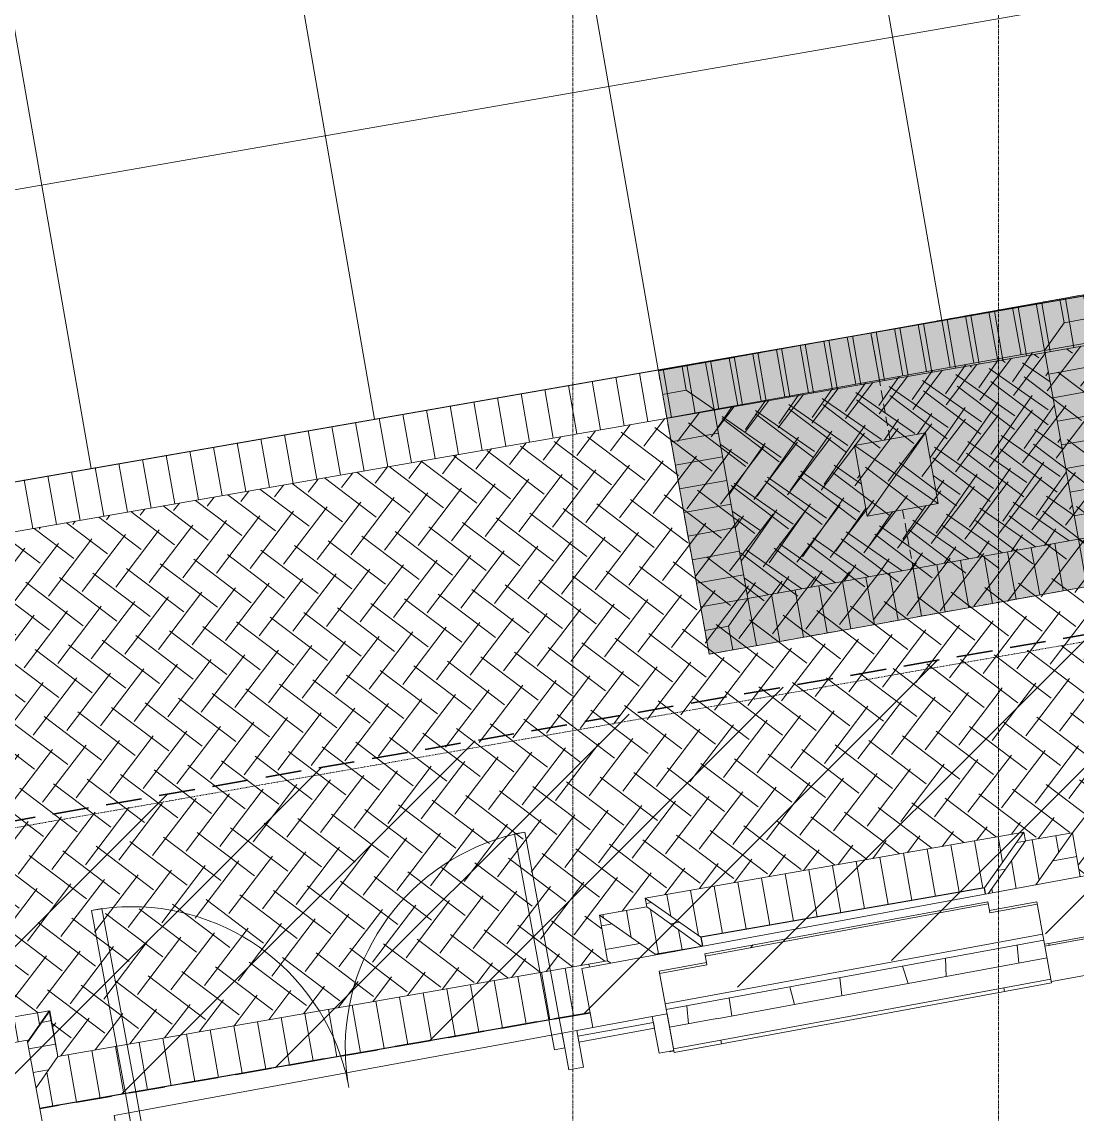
# Model space of a CAD drawing. Header units: inches. Extents: x 3268 to 7018, y 976 to 6708.
# Drawn here: x 4462.6 to 4638.6, y 5453.7 to 5636 of the extents above; entities that cross this region are included whole.
import ezdxf

# ---------------------------------------------------------------- set-up
doc = ezdxf.new("R2010")
doc.units = ezdxf.units.IN
doc.header["$MEASUREMENT"] = 0
for name, pattern in [('Double Dash 3_8_', [0.9999999999999999, 0.3749999999999999, -0.125, 0.125, -0.125, 0.125, -0.125]), ('Grid Line 1_2_', [0.8749999999999999, 0.4999999999999999, -0.125, 0.125, -0.125]), ('IMPORT-DASHED _2_', [8.999999999999996, 5.999999999999998, -2.999999999999999]), ('IMPORT-DASHED4', [2.25, 1.5, -0.7499999999999998])]:
    doc.linetypes.add(name, pattern=pattern)
for name, color, linetype, lineweight in [('A-DOOR', 31, 'Continuous', 9), ('A-FLOR', 192, 'Continuous', 9), ('A-GLAZ-CURT', 52, 'Continuous', 9), ('A-GLAZ-CWMG', 51, 'Continuous', 9), ('A-WALL', 113, 'Continuous', 9), ('A-WALL-PATT', 111, 'Continuous', 15), ('C-BLDG', 3, 'Continuous', 25), ('C-ESMT-STBK', 4, 'IMPORT-DASHED _2_', 35), ('C-PROP-LINE', 91, 'Double Dash 3_8_', 9), ('I-WALL', 2, 'Continuous', 9), ('L-MASK', 245, 'Continuous', 35), ('L-PVMT-BRCK-HATC', 252, 'Continuous', 15), ('L-PVMT-BRICK', 20, 'Continuous', 13), ('L-PVMT-CONC-HATC', 252, 'Continuous', 15), ('L-SITE-TREE-GRAT', 250, 'Continuous', 13), ('S-GRID', 1, 'Continuous', 9), ('site_dwg', 8, 'Continuous', 9)]:
    doc.layers.add(name, color=color, linetype=linetype, lineweight=lineweight)
doc.layers.add('NPLT', color=200, linetype='Continuous', lineweight=13, plot=False)

# ---------------------------------------------------------------- blocks, each defined once
blk = doc.blocks.new('15_ FOUNDATION WALL HUNCH1 - 15_ FOUNDATION WALL HUNCH1-3345901-Overall Retail Plan Opt 2')
at = {"layer": 'A-WALL', "color": 7}
for p, q in [((4400.232079945039, 5454.430517896052), (4463.527873970931, 5466.087087322664)), ((4463.52787397093, 5466.087087322664), (4465.629195468032, 5454.6767994588)), ((4402.219623035851, 5443.638052849991), (4400.232079945038, 5454.430517896052)), ((4465.629195468032, 5454.6767994588), (4466.243858067512, 5451.339148742868)), ((4402.948799092275, 5439.678587951971), (4402.219623035851, 5443.638052849991)), ((4414.375343047542, 5441.782903174975), (4402.948799092276, 5439.678587951971))]:
    blk.add_line(p, q, dxfattribs=at)
blk = doc.blocks.new('10_ FOUNDATION WALL HUNCH - 10_ FOUNDATION WALL HUNCH-3346752-Overall Retail Plan Opt 2')
at = {"layer": 'A-WALL', "color": 7}
for p, q in [((4556.012801676566, 5478.035054442675), (4642.554428108211, 5493.972582240806)), ((4642.554428108211, 5493.972582240806), (4644.070360885489, 5485.740986364186)), ((4644.070360885489, 5485.740986364186), (4644.365574191435, 5484.137962359179)), ((4557.373170115255, 5470.648181226101), (4556.012801676566, 5478.035054442675)), ((4557.823212724066, 5468.20442584425), (4557.373170115255, 5470.648181226101))]:
    blk.add_line(p, q, dxfattribs=at)
blk = doc.blocks.new('WSP_5 Points - Structure_2022_rvt-1-Overall Retail Plan Opt 2')
at = {"layer": 'A-WALL', "lineweight": 9}
for name in ['10_ FOUNDATION WALL HUNCH - 10_ FOUNDATION WALL HUNCH-3346752-Overall Retail Plan Opt 2', '15_ FOUNDATION WALL HUNCH1 - 15_ FOUNDATION WALL HUNCH1-3345901-Overall Retail Plan Opt 2']:
    blk.add_blockref(name, (0, 0), dxfattribs=at)
blk = doc.blocks.new('System Panel - GLA-01 - Insulated Glass - Clear-12250176-Overall Retail Plan Opt 2')
at = {"layer": 'A-GLAZ-CURT'}
for p, q in [((5.15705877793789, -0.9999999999990904), (-7.657170497418519, -0.9999999999977262)), ((-7.657170497418519, -0.9999999999977262), (-7.657170497418519, -1.999999999998181)), ((5.157058777935162, -1.999999999998181), (5.15705877793789, -0.9999999999990904)), ((-7.657170497418519, -1.999999999998181), (5.157058777935162, -1.999999999998181))]:
    blk.add_line(p, q, dxfattribs=at)
blk = doc.blocks.new('Rectangular Mullion - 2_5_ x 6_ rectangular-12250175-Overall Retail Plan Opt 2')
at = {"layer": 'A-GLAZ-CWMG'}
for p, q in [((-1.249999999998181, 2.999999999997271), (1.250000000000909, 2.999999999998635)), ((-1.250000000000909, -3.250000000001819), (-1.249999999998181, 2.999999999997271)), ((1.250000000000909, 2.999999999998635), (1.250000000000909, -3.250000000001819)), ((1.250000000000909, -3.250000000001819), (-1.250000000000909, -3.250000000001819))]:
    blk.add_line(p, q, dxfattribs=at)
blk = doc.blocks.new('Rectangular Mullion - 2_5_ x 6_ rectangular-12250179-Overall Retail Plan Opt 2')
at = {"layer": 'A-GLAZ-CWMG'}
for p, q in [((-2.728484105318784e-12, 2.999999999997271), (-2.500000000001819, 3)), ((-2.500000000001819, 3), (-2.500000000001819, -3.250000000003183)), ((0, -3.250000000001819), (-2.728484105318784e-12, 2.999999999997271)), ((-2.500000000001819, -3.250000000003183), (0, -3.250000000001819))]:
    blk.add_line(p, q, dxfattribs=at)
blk = doc.blocks.new('Rectangular Mullion - 2_5_ x 6_ rectangular-V144-Overall Retail Plan Opt 2')
at = {"layer": 'A-GLAZ-CWMG'}
for p, q in [((-1.249999999998181, 2.999999999998635), (1.250000000003638, 3)), ((-1.249999999998181, -3.250000000001819), (-1.249999999998181, 2.999999999998635)), ((1.250000000003638, 3), (1.250000000000909, -3.250000000001819)), ((1.250000000000909, -3.250000000001819), (-1.249999999998181, -3.250000000001819))]:
    blk.add_line(p, q, dxfattribs=at)
blk = doc.blocks.new('Rectangular Mullion - 2_5_ x 6_ rectangular-11168067-Overall Retail Plan Opt 2')
at = {"layer": 'A-GLAZ-CWMG'}
blk.add_line((4555.144739045913, 5467.711157454662), (4567.747046549744, 5470.03200158996), dxfattribs=at)
blk = doc.blocks.new('Curtain Wall-Ext Dbl Door-Framed - SEE ELEV-12250351-Overall Retail Plan Opt 2')
at = {"layer": 'A-DOOR'}
for p, q in [((-34.96874999999929, -0.4999999999999875), (-36.71874999999935, -0.4999999999999875)), ((-36.71874999999929, -0.4999999999999902), (-36.71874999999929, -5.535835956453571)), ((-34.96874999999929, -0.4999999999999875), (-34.96874999999929, -5.552917501093262)), ((34.9687499999992, -0.4999999999997903), (36.71874999999947, -0.4999999999997903)), ((34.9687499999992, -0.4999999999997903), (34.9687499999992, -6.235569231515086)), ((36.71874999999944, -0.4999999999983222), (36.71874999999944, -6.252650776154684)), ((-36.71874999999929, -5.535835956453571), (-36.71874999999929, -37.09374999999947)), ((-34.96874999999929, -5.552917501093262), (-34.96874999999929, -37.09374999999947)), ((34.9687499999992, -6.235569231515086), (34.9687499999992, -37.34374999999949)), ((36.71874999999944, -6.252650776154684), (36.71874999999944, -37.34374999999949)), ((-34.96874999999929, -37.09374999999947), (-36.71874999999935, -37.09374999999947)), ((34.9687499999992, -37.34374999999949), (36.71874999999959, -37.34374999999949))]:
    blk.add_line(p, q, dxfattribs=at)
for centre, radius, start, end in [((-36.71874999999935, -0.5000000000001074), 36.59374999999933, 351.469732010454, 5.025276396712356e-13), ((36.71874999999961, -0.4999999999998756), 36.84374999999964, 180.0000000000001, 188.4941894187431), ((-36.71874999999935, -0.5000000000001074), 36.59374999999935, 269.9999999999997, 351.469732010454), ((36.71874999999961, -0.4999999999998756), 36.84374999999961, 188.4941894187427, 269.9999999999997)]:
    blk.add_arc(centre, radius, start, end, dxfattribs=at)
blk = doc.blocks.new('site_dwg_tree_grate_pvr-V278-Overall Retail Plan Opt 2')
at = {"layer": 'L-MASK', "lineweight": 15}
blk.add_hatch(color=10, dxfattribs=at).paths.add_polyline_path([(36.00000000000272, 3.41060513164848e-12), (36.00000000000272, 48.00000000000272), (-35.99999999999726, 48.00000000000272), (-35.99999999999726, 2.728484105318784e-12)])
at = {"layer": 'L-PVMT-BRCK-HATC'}
h = blk.add_hatch(dxfattribs=at)
h.set_pattern_fill('FP_230', color=53, style=0, pattern_type=2)
h.set_pattern_definition([(135, (-28, 40), (-5.654025822367634, 4.440892098500626e-16), [11.995, -3.998]), (225, (-30.827, 42.827), (-5.654025822367634, -4.440892098500626e-16), [11.995, -3.998])])
h.paths.add_polyline_path([(28.00000000186537, 8.00000000093405), (28.00000000186537, 39.9999999990714), (-28.00000000185991, 39.9999999990714), (-27.99999999627266, 8.00000000093405)])
h.paths.add_polyline_path([(6.000000000002728, 18.00000000000272), (-6.000000005585206, 18.00000000000272), (-5.999999999997271, 30.00000000000272), (6.000000000002728, 30.00000000000272)])
at = {"layer": 'L-PVMT-BRCK-HATC', "color": 53}
for p, q in [((-24, 40.00000000186264), (-24, 47.99999999999999)), ((-19.99999999813735, 40.00000000046565), (-19.99999999813735, 47.99999999999999)), ((-16.00000000186264, 40.00000000046565), (-16.00000000186264, 47.99999999999999)), ((-12, 40.00000000046565), (-12, 47.99999999999999)), ((-7.999999998137354, 39.99999999906867), (-7.999999998137354, 47.99999999999999)), ((-4.000000001862644, 40.00000000046565), (-4.000000001862644, 47.99999999999999)), ((0, 39.99999999906867), (0, 47.99999999999999)), ((4.000000001862644, 40.00000000046565), (4.000000001862644, 47.99999999999999)), ((7.999999998137354, 39.99999999906867), (7.999999998137354, 47.99999999999999)), ((12, 40.00000000186264), (12, 47.99999999999999)), ((15.99999999627471, 39.99999999906867), (15.99999999627471, 47.99999999999999)), ((20.00000000372529, 40.00000000186264), (20.00000000372529, 47.99999999999999)), ((24, 39.99999999906867), (24, 47.99999999999999)), ((31.99999999813735, 44.00000000093132), (28.00000000186264, 40.00000000186264)), ((-28.00000001303851, 36.00000000139698), (-36.00000001117586, 36.00000000139698)), ((28.00000000186264, 35.99999999999999), (35.99999999999999, 35.99999999999999)), ((-28.00000001303851, 31.99999999953434), (-36.00000001117586, 31.99999999953434)), ((27.99999999627471, 32.00000000093132), (35.99999999999999, 32.00000000093132)), ((-28.00000001303851, 28.00000000046566), (-36.00000001117586, 28.00000000046566)), ((28.00000000186264, 28.00000000046566), (35.99999999999999, 28.00000000046566)), ((-28.00000001303851, 24), (-36.00000001117586, 24)), ((27.99999999627471, 24), (35.99999999999999, 24)), ((-28.00000001303851, 20.00000000093132), (-36.00000001117586, 20.00000000093132)), ((28.00000000186264, 20.00000000093132), (35.99999999999999, 20.00000000093132)), ((-28.00000001303851, 16.00000000046566), (-36.00000001117586, 16.00000000046566)), ((27.99999999627471, 15.99999999906868), (35.99999999999999, 15.99999999906868)), ((-28.00000001303851, 12), (-36.0000000167638, 12)), ((28.00000000186264, 12.00000000139698), (35.99999999999999, 12.00000000139698)), ((-24, 8.00000000093132), (-24, 0)), ((-19.99999999813735, 8.00000000093132), (-19.99999999813735, 0)), ((-16.00000000186264, 8.00000000093132), (-16.00000000186264, 0)), ((-12, 8.00000000093132), (-12, 0)), ((-7.999999998137354, 8.00000000093132), (-7.999999998137354, 0)), ((-4.000000001862644, 8.00000000093132), (-4.000000001862644, 0)), ((0, 8.00000000093132), (0, 0)), ((4.000000001862644, 8.00000000093132), (4.000000001862644, 0)), ((7.999999998137354, 8.00000000093132), (7.999999998137354, 0)), ((12, 8.00000000093132), (12, 0)), ((16.00000000186264, 8.00000000093132), (16.00000000186264, 0)), ((20.00000000372529, 8.00000000093132), (20.00000000372529, 0)), ((24, 7.999999999534338), (24, 0)), ((31.99999999254942, 3.999999987892806), (27.99999999068677, 7.999999991152435))]:
    blk.add_line(p, q, dxfattribs=at)
at = {"layer": 'L-PVMT-BRCK-HATC', "color": 53, "flags": 128}
for points in [[(-36.00000001117586, 44.00000000093132), (-32.00000001490115, 44.00000000093132), (-32.00000001490115, 47.99999999999999)], [(35.99999999999999, 40.00000000046565), (28.00000000186264, 40.00000000046565), (28.00000000186264, 48.00000000139698)], [(31.99999999813735, 47.99999999999999), (31.99999999813735, 44.00000000093132), (35.99999999999999, 44.00000000093132)], [(-32.00000001490115, 43.99999999953433), (-28.00000001303851, 40.00000000046565), (-36.00000001117586, 40.00000000046565)], [(35.99999999999999, 7.999999999534338), (28.00000000186264, 7.999999999534338), (28.00000000186264, 39.99999999906867), (-28.00000000186264, 39.99999999906867), (-28.00000000186264, 8.00000000093132), (28.00000000186264, 8.00000000093132), (28.00000000186264, 0)], [(-32.00000000372528, 3.999999987892806), (-28.00000001303851, 8.00000000093132), (-36.00000001117586, 8.00000000093132)], [(-36.00000000558793, 3.999999987892806), (-32.00000000372528, 3.999999987892806), (-32.00000000372528, 0)], [(35.99999998882412, 3.999999985098838), (31.99999999254942, 3.999999985098838), (31.99999999254942, -1.257285475730896e-08)]]:
    blk.add_lwpolyline(points, dxfattribs=at)
for points in [[(-28.00000001303851, 47.99999999999999), (-28.00000001303851, 39.99999999906867)], [(-28.00000000745058, 0), (-28.00000000745058, 8.00000000093132)]]:
    blk.add_lwpolyline(points, close=True, dxfattribs=at)
at = {"layer": 'L-SITE-TREE-GRAT', "color": 253, "linetype": 'IMPORT-DASHED4'}
for p, q in [((0, 30), (0, 47.99999999860301)), ((0, 18), (0, 0))]:
    blk.add_line(p, q, dxfattribs=at)
at = {"layer": 'L-SITE-TREE-GRAT', "color": 253, "linetype": 'IMPORT-DASHED4', "flags": 128}
blk.add_lwpolyline([(35.99999999999999, 0), (35.99999999999999, 47.99999999999999), (-35.99999999999999, 47.99999999999999), (-35.99999999999999, 0)], close=True, dxfattribs=at)
at = {"layer": 'L-SITE-TREE-GRAT', "color": 253, "flags": 128}
for points in [[(-35.99999999999999, 47.99999999999999), (35.99999999999999, 47.99999999999999), (35.99999999999999, 0), (-35.99999999999999, 0)], [(-6.000000005587935, 18), (5.999999999999999, 18), (5.999999999999999, 30), (-5.999999999999999, 30)]]:
    blk.add_lwpolyline(points, close=True, dxfattribs=at)
at = {"layer": 'NPLT', "color": 253}
for p, q in [((5.999999999999999, 30), (-6.000000005587935, 18)), ((-5.999999999999999, 30), (5.999999999999999, 18))]:
    blk.add_line(p, q, dxfattribs=at)
blk = doc.blocks.new('site_dwg-12440225-Overall Retail Plan Opt 2')
at = {"layer": 'C-ESMT-STBK'}
h = blk.add_hatch(dxfattribs=at)
h.set_pattern_fill('FP_236', color=43, style=0, pattern_type=2)
h.set_pattern_definition([(41.19300000000002, (24349227.445, 9821790.73), (-9.878962955707756, 11.2874306606842), [])])
h.paths.add_polyline_path([(24340754.41764874, 9814238.256800799), (24341007.28369483, 9818038.207201697), (24340597.61508091, 9818336.289935663), (24339080.54507963, 9818175.041572), (24339041.04656363, 9818170.586227996), (24338991.68861391, 9818164.27902802), (24338951.70183868, 9818158.637384389), (24338912.96937073, 9818152.689061128), (24338874.36010189, 9818146.280125272), (24338835.87236292, 9818139.411975248), (24338797.50579851, 9818132.085986648), (24338766.50818425, 9818125.853604812), (24338766.89231019, 9818124.002092425), (24338807.18576453, 9818132.259389622), (24338846.06993594, 9818139.731584428), (24338885.04424, 9818146.727429258), (24338924.10287013, 9818153.245822722), (24338956.51865115, 9818158.316607647), (24338953.32382087, 9818110.342748318), (24338969.07279708, 9818112.710400388), (24339007.86497075, 9818118.055290567), (24339046.71994471, 9818122.92269113), (24339092.45343486, 9818128.037917001), (24340292.99008468, 9818255.650188034), (24340584.31472673, 9818286.605874758), (24340934.68922023, 9818031.666679043), (24340687.3560084, 9814314.861073798), (24339595.34670922, 9814726.863514047), (24339587.50957331, 9814715.68687136), (24338715.45843181, 9815327.180653278), (24338691.60180446, 9815293.158049863), (24339013.48739237, 9815068.288049085), (24339549.36884944, 9814692.907733086), (24340725.61240819, 9814249.124683892)])
h.paths.add_polyline_path([(24338722.46981283, 9815337.179779818), (24338763.80719084, 9815396.132170605), (24338658.92817304, 9815468.79891386), (24338617.74228099, 9815409.741564125), (24338722.19139668, 9815337.372683933)])
at = {"layer": 'L-PVMT-BRCK-HATC'}
h = blk.add_hatch(dxfattribs=at)
h.set_pattern_fill('FP_253', color=53, style=0, pattern_type=2)
h.set_pattern_definition([(96.066, (24339385.314, 9818254.832), (-3.982575313844651, -0.4232243725911518), [])])
h.paths.add_polyline_path([(24339401.92657724, 9818257.010245075), (24339672.03110692, 9818285.719377626), (24339679.32405116, 9818294.747108461), (24339392.89017029, 9818264.345277317)])
h = blk.add_hatch(dxfattribs=at)
h.set_pattern_fill('FP_251', color=53, style=0, pattern_type=2)
h.set_pattern_definition([(139, (-2.647, 24.487), (-5.640252899634691, -0.3944049038265942), [11.995, -3.998]), (229, (-5.665, 27.11), (-5.640252899634691, -0.3944049038265951), [11.995, -3.998])])
h.paths.add_polyline_path([(24339428.55892693, 9818171.875964226), (24339521.08645286, 9818181.708329763), (24339520.26751592, 9818189.414940042), (24339528.2200776, 9818190.285268689), (24339528.15127803, 9818191.761147194), (24339591.78545492, 9818198.523183478), (24339591.94395975, 9818197.031581586), (24339599.89917521, 9818197.876936367), (24339600.6863635, 9818190.469097085), (24339604.16744864, 9818190.873392574), (24339604.20517343, 9818190.548572749), (24339681.4408609, 9818198.751375798), (24339672.031099, 9818285.719450913), (24339401.92657737, 9818257.01024374), (24339410.06590983, 9818179.212897439), (24339419.62972487, 9818180.229188802), (24339419.7882297, 9818178.737586906), (24339427.62306153, 9818179.570149211), (24339428.46132477, 9818172.67839704)])
h = blk.add_hatch(dxfattribs=at)
h.set_pattern_fill('FP_252', color=53, style=0, pattern_type=2)
h.set_pattern_definition([(96.066, (24339523.433, 9818183.055), (-3.982575313844651, -0.4232243725911518), [])])
h.paths.add_polyline_path([(24339536.90879124, 9818184.606490768), (24339584.63914173, 9818189.687210899), (24339591.78545693, 9818198.5231645), (24339528.16147706, 9818191.673331), (24339531.53118281, 9818188.950989991)])
h = blk.add_hatch(dxfattribs=at)
h.set_pattern_fill('FP_255', color=53, style=0, pattern_type=2)
h.set_pattern_definition([(96.066, (24339529.042, 9818182.142), (-3.982575313844651, -0.4232243725911518), [])])
h.paths.add_polyline_path([(24339585.17981461, 9818188.668156426), (24339593.21369274, 9818189.601216251), (24339599.89917521, 9818197.876936369), (24339591.94396025, 9818197.031576762), (24339587.84262653, 9818191.960547885)])
h = blk.add_hatch(dxfattribs=at)
h.set_pattern_fill('FP_262', color=53, style=0, pattern_type=2)
h.set_pattern_definition([(96.066, (24339404.63, 9818172.577), (-3.982575313844651, -0.4232243725911518), [])])
h.paths.add_polyline_path([(24339529.11245174, 9818182.26607896), (24339536.92363203, 9818183.063652033), (24339528.22273141, 9818190.260294842), (24339520.26751591, 9818189.414940057)])
h = blk.add_hatch(dxfattribs=at)
h.set_pattern_fill('FP_263', color=53, style=0, pattern_type=2)
h.set_pattern_definition([(186.0659999999999, (24339438.094, 9818161.167000001), (0.4232243725911498, -3.982575313844652), [])])
h.paths.add_polyline_path([(24339521.61035727, 9818181.285158355), (24339529.1084896, 9818182.269281331), (24339520.26751592, 9818189.414940039), (24339521.08655027, 9818181.708340112)])
h = blk.add_hatch(dxfattribs=at)
h.set_pattern_fill('FP_261', color=53, style=0, pattern_type=2)
h.set_pattern_definition([(96.066, (24339413.742, 9818165.171), (-3.982575313844651, -0.4232243725911518), [])])
h.paths.add_polyline_path([(24339425.02279355, 9818163.414933246), (24339517.62459, 9818173.260669515), (24339516.75807144, 9818180.721610729), (24339521.61035725, 9818181.285158355), (24339521.0865511, 9818181.708339425), (24339428.55892693, 9818171.875964224), (24339424.61605093, 9818166.917088844), (24339425.02211283, 9818163.420794407)])
h = blk.add_hatch(dxfattribs=at)
h.set_pattern_fill('FP_259', color=53, style=0, pattern_type=2)
h.set_pattern_definition([(96.066, (24339405.13, 9818172.236), (-3.982575313844651, -0.4232243725911518), [])])
h.paths.add_polyline_path([(24339416.00491994, 9818174.053682938), (24339423.68362686, 9818174.945492947), (24339423.71622442, 9818174.664819758), (24339427.62156437, 9818179.58245812), (24339419.77319373, 9818178.718971716), (24339416.50286866, 9818174.670165373)])
h = blk.add_hatch(dxfattribs=at)
h.set_pattern_fill('FP_260', color=53, style=0, pattern_type=2)
h.set_pattern_definition([(186.0659999999999, (24339437.857, 9818161.307), (0.4232243725911498, -3.982575313844652), [])])
h.paths.add_polyline_path([(24339424.6161782, 9818166.915992972), (24339428.55969614, 9818171.86964025), (24339427.72660148, 9818179.593786988), (24339423.72159346, 9818174.618591018), (24339424.4711544, 9818168.16468409)])
at = {"layer": 'C-BLDG', "color": 213}
for p, q in [((24339517.6243346, 9818173.262868537), (24339491.46413448, 9818170.480877623)), ((24339491.46413448, 9818170.480877623), (24339425.02276148, 9818163.415209355))]:
    blk.add_line(p, q, dxfattribs=at)
at = {"layer": 'C-BLDG', "color": 213, "flags": 128}
blk.add_lwpolyline([(24339584.75270111, 9818188.618551185), (24339584.64005414, 9818189.67861608), (24339536.90879036, 9818184.606490472), (24339537.07092111, 9818183.080758283)], dxfattribs=at)
at = {"layer": 'C-ESMT-STBK', "color": 43}
blk.add_line((24339517.62421444, 9818173.263903163), (24339425.02173727, 9818163.424028054), dxfattribs=at)
at = {"layer": 'C-ESMT-STBK', "color": 43, "flags": 128}
blk.add_lwpolyline([(24339081.42672932, 9818175.138684813), (24339340.93540259, 9818202.759296682), (24340597.60633438, 9818336.292279817)], dxfattribs=at)
at = {"layer": 'L-PVMT-BRCK-HATC', "color": 53}
for p, q in [((24339591.94396025, 9818197.031576762), (24339585.17981461, 9818188.668156426)), ((24339590.43473988, 9818196.853090774), (24339591.92793624, 9818197.011764124)), ((24339586.85283342, 9818192.424298551), (24339588.34602895, 9818192.582971811)), ((24339596.35683182, 9818193.437932154), (24339600.32606166, 9818193.859719276)), ((24339529.10498822, 9818190.911080727), (24339528.16419989, 9818190.811109167)), ((24339520.26751592, 9818189.414940039), (24339529.1084896, 9818182.269281331)), ((24339528.22273141, 9818190.260294842), (24339536.92363203, 9818183.063652033)), ((24339533.53331936, 9818187.333490163), (24339531.96304533, 9818187.166626219)), ((24339427.62306153, 9818179.570149211), (24339423.71686291, 9818174.659322238)), ((24339425.02279355, 9818163.414933246), (24339517.62521853, 9818173.255257666))]:
    blk.add_line(p, q, dxfattribs=at)
at = {"layer": 'L-PVMT-BRCK-HATC', "color": 53, "flags": 128}
for points in [[(24339674.90227906, 9818259.852133486), (24339672.03109899, 9818285.719450913), (24339679.32405116, 9818294.747108461), (24339392.89017029, 9818264.345277317), (24339401.92657724, 9818257.010245075), (24339672.03110692, 9818285.719377626), (24339679.32297591, 9818294.74577745), (24339685.21215977, 9818239.33863298)], [(24339677.14218621, 9818238.481123177), (24339672.031099, 9818285.719450913), (24339401.92657737, 9818257.01024374), (24339406.86977719, 9818209.762164123)], [(24339406.86977719, 9818209.762164123), (24339410.06590983, 9818179.212897439), (24339419.62972487, 9818180.229188802), (24339419.7882297, 9818178.737586906), (24339427.62306153, 9818179.570149211), (24339428.55892693, 9818171.875964226), (24339521.08645286, 9818181.708329763), (24339520.26751592, 9818189.414940042), (24339528.22273141, 9818190.260294842), (24339528.06422839, 9818191.75189693), (24339591.78545492, 9818198.523183478), (24339591.94395975, 9818197.031581586), (24339599.89917521, 9818197.876936367), (24339600.6863635, 9818190.469097085)], [(24339528.06422838, 9818191.751896929), (24339591.78545693, 9818198.523164498), (24339584.63914173, 9818189.687210899), (24339536.90879124, 9818184.606490768), (24339528.06422839, 9818191.75189693), (24339591.78545491, 9818198.523183478)], [(24339593.21369274, 9818189.601216251), (24339599.89917521, 9818197.876936369), (24339591.94396025, 9818197.031576762)], [(24339532.42605295, 9818182.541300278), (24339529.11245174, 9818182.26607896), (24339520.26751591, 9818189.414940057), (24339528.22273141, 9818190.260294842)], [(24339521.61035727, 9818181.285158355), (24339521.08655027, 9818181.708340112), (24339520.26751592, 9818189.414940039)], [(24339521.61035725, 9818181.285158355), (24339521.0865511, 9818181.708339425), (24339428.55892693, 9818171.875964224), (24339424.61585404, 9818166.918784073)], [(24339419.7882297, 9818178.737586906), (24339427.62156437, 9818179.58245812), (24339423.71622442, 9818174.664819758)], [(24339423.72159356, 9818174.618590198), (24339427.72660148, 9818179.593786988), (24339428.55969614, 9818171.86964025)], [(24339424.6161782, 9818166.91599297), (24339428.55969614, 9818171.869640252), (24339424.61617869, 9818166.915988753)]]:
    blk.add_lwpolyline(points, dxfattribs=at)
at = {"layer": 'L-PVMT-BRICK', "color": 253}
blk.add_line((24339425.02279358, 9818163.414933017), (24339517.62521854, 9818173.255257642), dxfattribs=at)
at = {"layer": 'L-PVMT-BRICK', "color": 253, "flags": 128}
for points in [[(24339685.21215977, 9818239.33863298), (24339679.32297591, 9818294.74577745), (24339392.89683572, 9818264.301757673), (24339398.80830136, 9818208.905557282)], [(24339529.11208364, 9818182.269534413), (24339537.06729427, 9818183.1148887), (24339536.90879125, 9818184.60649077), (24339584.64005412, 9818189.678616272), (24339584.75270175, 9818188.61855126)]]:
    blk.add_lwpolyline(points, dxfattribs=at)
at = {"layer": 'L-PVMT-CONC-HATC', "color": 53}
for p, q in [((24339568.64077871, 9818427.792578327), (24339583.81347992, 9818284.594144702)), ((24339520.90964048, 9818422.719271416), (24339536.08234169, 9818279.520837791)), ((24339473.17850225, 9818417.645964505), (24339488.35120346, 9818274.44753088)), ((24339425.44736402, 9818412.572657594), (24339440.62006523, 9818269.37422397))]:
    blk.add_line(p, q, dxfattribs=at)
at = {"layer": 'L-PVMT-CONC-HATC', "color": 53, "flags": 128}
for points in [[(24340706.48034649, 9818452.191940768), (24340267.03909673, 9818405.484059697), (24339357.71376261, 9818308.83255142)], [(24340508.63663049, 9818382.89290426), (24340272.11240364, 9818357.752921466), (24339354.47899012, 9818260.218353653)]]:
    blk.add_lwpolyline(points, dxfattribs=at)
at = {"rotation": 186.342066164316}
blk.add_blockref('site_dwg_tree_grate_pvr-V278-Overall Retail Plan Opt 2', (24339571.88376877, 9818283.326144647), dxfattribs=at)
blk = doc.blocks.new('Family - ___-10568875-Overall Retail Plan Opt 2')
at = {"layer": 'C-PROP-LINE'}
blk.add_line((5623.959038603503, 5703.858906817217), (4121.824359715941, 5442.397425769841), dxfattribs=at)

msp = doc.modelspace()

# ---------------------------------------------------------------- block references
at = {"lineweight": 5}
msp.add_blockref('WSP_5 Points - Structure_2022_rvt-1-Overall Retail Plan Opt 2', (0, 0), dxfattribs=at)

# ---------------------------------------------------------------- next in the draw order: hatches: boundary and pattern name
at = {"layer": 'A-WALL-PATT', "lineweight": 9}
h = msp.add_hatch(dxfattribs=at)
h.set_pattern_fill('FP_16', color=256, style=0, pattern_type=2)
h.set_pattern_definition([(45, (0, 0), (-32.04961485728027, 32.04961485728027), [])])
h.paths.add_polyline_path([(4414.375343047546, 5450.24133765171), (4453.510963064624, 5457.448563326074), (4453.44304486669, 5457.817361534297), (4414.375343047544, 5450.622643692433)])
h.paths.add_polyline_path([(4576.563863660012, 5480.11001660288), (4623.765604695603, 5488.802701162826), (4623.69768671692, 5489.171499411428), (4576.495945204237, 5480.47881476362)])
h.paths.add_polyline_path([(4746.702926812206, 5511.442869477765), (4794.032290670857, 5520.159057089066), (4793.964372692178, 5520.527855337667), (4746.635008833526, 5511.811667726368)])
h.paths.add_polyline_path([(5030.063412556859, 5563.626608155409), (5038.875343047532, 5565.249415501899), (5038.875343047532, 5565.63072154262), (5029.995494578177, 5563.995406404013)])
h = msp.add_hatch(dxfattribs=at)
h.set_pattern_fill('FP_195', color=256, angle=-95.00000000000098, style=0, pattern_type=2)
h.set_pattern_definition([(275.434999999999, (4730.437821603805, 5508.828935396547), (95.56841197049297, 9.092779192201592), []), (280.434999999999, (4720.996352944944, 5507.09019718631), (94.41225738591604, 17.38751435069267), []), (272.434999999999, (4711.554884286083, 5505.351458976072), (95.91331807725668, 4.078653627238992), []), (287.434999999999, (4702.11441182192, 5503.612633610092), (91.58951777879444, 28.76387027240764), []), (276.434999999999, (4692.672943163057, 5501.873895399854), (95.3951655603471, 10.75929308616355), []), (285.434999999999, (4683.231474504197, 5500.135157189618), (92.5375685149526, 25.54992002610676), []), (278.434999999999, (4673.790005845335, 5498.39641897938), (94.96155948939705, 14.08198208142969), []), (284.434999999999, (4664.349533381172, 5496.657593613399), (92.96938218378772, 23.93102539309205), []), (274.434999999999, (4654.908064722311, 5494.918855403162), (95.71254731656067, 7.423495549613955), []), (282.434999999999, (4645.466596063449, 5493.180117192925), (93.74792848990367, 20.67186261206059), [])])
h.paths.add_polyline_path([(4422.375343047542, 5440.910948519991), (4455.435312006068, 5446.999280759715), (4454.8919664226, 5449.949666425509), (4422.375343047544, 5443.961396845777), (4422.375343047542, 5441.050667916807)])
h.paths.add_polyline_path([(4578.488219906973, 5469.660735381906), (4625.689947424893, 5478.353417452434), (4625.146603595446, 5481.30380344125), (4577.944872260772, 5472.611120667829), (4578.152376340589, 5471.484370624571)])
h.paths.add_polyline_path([(4748.627269541498, 5500.993585767375), (4795.956633400151, 5509.709773378673), (4795.413289570703, 5512.660159367491), (4748.100990663374, 5503.851308159864)])
h.paths.add_polyline_path([(5031.987755286152, 5553.177324445021), (5045.500343047532, 5555.665806022632), (5045.500343047532, 5558.716254348417), (5031.444411456706, 5556.127710433837), (5031.970837462793, 5553.269189128659)])
h = msp.add_hatch(dxfattribs=at)
h.set_pattern_fill('FP_198', color=256, angle=-95.00000000000222, style=0, pattern_type=2)
h.set_pattern_definition([(275.4349999999978, (4627.906033152089, 5488.421513171479), (95.56841197049317, 9.092779192199533), []), (280.4349999999978, (4618.464564493227, 5486.682774961242), (94.41225738591642, 17.38751435069064), []), (272.4349999999978, (4609.023095834365, 5484.944036751004), (95.91331807725676, 4.078653627236926), []), (287.4349999999978, (4599.581627175504, 5483.205298540767), (91.58951777879508, 28.76387027240566), []), (276.4349999999978, (4590.141154711341, 5481.466473174788), (95.39516556034734, 10.7592930861615), []), (285.4349999999978, (4580.69968605248, 5479.727734964549), (92.53756851495316, 25.54992002610477), []), (278.4349999999978, (4571.258217393618, 5477.988996754313), (94.96155948939735, 14.08198208142765), []), (284.4349999999978, (4561.816748734756, 5476.250258544075), (92.96938218378823, 23.93102539309005), []), (274.4349999999977, (4552.375280075896, 5474.511520333838), (95.71254731656083, 7.423495549611895), []), (282.4349999999978, (4542.934807611732, 5472.772694967858), (93.74792848990411, 20.67186261205857), [])])
h.paths.add_polyline_path([(4625.689947424892, 5478.353417452434), (4633.562471265763, 5479.803223432848), (4633.019127436315, 5482.753609421665), (4625.146603595445, 5481.30380344125)])
h = msp.add_hatch(dxfattribs=at)
h.set_pattern_fill('FP_197', color=256, angle=-95.00000000000085, style=0, pattern_type=2)
h.set_pattern_definition([(275.4349999999991, (4572.833818976723, 5478.282792007798), (95.56841197049295, 9.092779192201803), []), (280.4349999999991, (4563.392350317862, 5476.544053797561), (94.41225738591599, 17.38751435069288), []), (272.4349999999991, (4553.951877853699, 5474.805228431581), (95.91331807725666, 4.078653627239204), []), (287.4349999999991, (4544.510409194837, 5473.066490221342), (91.58951777879439, 28.76387027240784), []), (276.4349999999991, (4535.068940535976, 5471.327752011106), (95.39516556034707, 10.75929308616376), []), (285.4349999999991, (4525.627471877115, 5469.589013800868), (92.53756851495254, 25.54992002610696), []), (278.4349999999991, (4516.187086568694, 5467.851184629586), (94.961559489397, 14.0819820814299), []), (284.4349999999991, (4506.745617909833, 5466.112446419348), (92.96938218378766, 23.93102539309225), []), (274.4349999999991, (4497.304149250972, 5464.37370820911), (95.71254731656065, 7.423495549614167), []), (282.4349999999991, (4487.86268059211, 5462.634969998874), (93.74792848990361, 20.6718626120608), [])])
h.paths.add_polyline_path([(4570.62168287986, 5468.21577149007), (4578.487559226905, 5469.664353266343), (4577.944215397459, 5472.614739255157), (4570.078339050411, 5471.166157478887)])

# ---------------------------------------------------------------- next in the draw order: linework, layer by layer
at = {"layer": 'A-FLOR'}
for p, q in [((4739.84381467709, 5501.721259260337), (4633.882080460896, 5482.207319503929)), ((4633.882080460896, 5482.207319503929), (4633.938265268117, 5481.902233002479)), ((4567.747807173978, 5470.027871359773), (4555.145413675301, 5467.707494181089)), ((4552.686741907403, 5467.254798757738), (4480.463258725398, 5453.956870696833)), ((4571.346807406252, 5464.278306616307), (4570.609210909049, 5464.142470658946))]:
    msp.add_line(p, q, dxfattribs=at)
at = {"layer": 'A-WALL', "lineweight": 15}
for p, q in [((4623.697686716917, 5489.171499411425), (4576.495945204234, 5480.478814763617)), ((4623.969358631642, 5487.696306417017), (4623.697686716917, 5489.171499411425)), ((4631.841882472509, 5489.14611239743), (4623.969358631637, 5487.696306417015)), ((4634.332208357477, 5475.623509948689), (4631.841882472509, 5489.14611239743)), ((4576.495945204234, 5480.478814763617), (4576.766952935528, 5479.007239008442)), ((4576.766970433653, 5479.007242230924), (4568.901094086607, 5477.558660454653)), ((4568.901094086607, 5477.558660454653), (4571.391419971573, 5464.036058005913)), ((4579.257962405752, 5465.481022893515), (4634.332208357477, 5475.623509948689)), ((4571.391419971573, 5464.036058005913), (4579.257296318619, 5465.484639782184))]:
    msp.add_line(p, q, dxfattribs=at)
at = {"layer": 'A-WALL'}
for p, q in [((4576.56386366001, 5480.110016602877), (4623.765604695599, 5488.802701162823)), ((4624.037276610322, 5487.327508168413), (4623.969358631642, 5487.696306417017)), ((4624.037276610318, 5487.327508168413), (4631.909800451191, 5488.777314148829)), ((4577.763756378701, 5473.594582429799), (4632.838012826495, 5483.737071417934)), ((4577.944872260769, 5472.611120667826), (4633.019127436312, 5482.753609421662)), ((4633.144739266722, 5482.071530479401), (4633.882080460895, 5482.207319420093)), ((4576.834888412333, 5478.638443982322), (4568.969012065289, 5477.18986220605)), ((4576.766952935528, 5479.007239008441), (4576.834871391304, 5478.638440847703)), ((4576.834888412333, 5478.638443982322), (4576.766970433653, 5479.007242230924)), ((4578.488219906968, 5469.660735381904), (4633.562471265759, 5479.803223432846)), ((4579.14476497946, 5466.095686494749), (4634.219011726343, 5476.23817369636)), ((4626.459684516607, 5474.173703968277), (4626.346487885472, 5474.788367715946)), ((4577.76310078764, 5473.598201251427), (4569.897224440591, 5472.149619475156)), ((4577.944215397455, 5472.614739255155), (4570.078339050407, 5471.166157478884)), ((4578.487559226902, 5469.66435326634), (4570.621682879855, 5468.215771490068)), ((4579.144099687485, 5466.099303529854), (4571.278223340439, 5464.650721753583)), ((4579.257296318619, 5465.484639782184), (4579.144099687485, 5466.099303529854)), ((4579.14476497946, 5466.095686494749), (4579.257962405752, 5465.481022893515))]:
    msp.add_line(p, q, dxfattribs=at)
at = {"layer": 'I-WALL'}
for p, q in [((4633.200924059011, 5481.766444059038), (4740.521214402213, 5501.53057585519)), ((4741.607902061108, 5495.629803877558), (4634.287611717907, 5475.865672081406))]:
    msp.add_line(p, q, dxfattribs=at)
at = {"layer": 'S-GRID', "linetype": 'Grid Line 1_2_'}
for p, q in [((4554.500343047541, 3355.523582565586), (4554.500343047545, 6288.946146825837)), ((4625.500343047528, 3355.523582565587), (4625.500343047534, 6288.946146825837))]:
    msp.add_line(p, q, dxfattribs=at)

# ---------------------------------------------------------------- next in the draw order: block references
at = {"layer": 'A-DOOR', "rotation": 190.4346894000191}
msp.add_blockref('Curtain Wall-Ext Dbl Door-Framed - SEE ELEV-12250351-Overall Retail Plan Opt 2', (4517.117932709069, 5457.657682862135), dxfattribs=at)
at = {"layer": 'A-GLAZ-CURT', "rotation": 190.4346894000191}
msp.add_blockref('System Panel - GLA-01 - Insulated Glass - Clear-12250176-Overall Retail Plan Opt 2', (4560.759854196001, 5465.69479015421), dxfattribs=at)
at = {"layer": 'A-GLAZ-CWMG'}
msp.add_blockref('Rectangular Mullion - 2_5_ x 6_ rectangular-11168067-Overall Retail Plan Opt 2', (0, 0), dxfattribs=at)
at = {"layer": 'A-GLAZ-CWMG', "rotation": 10.43468940001907}
msp.add_blockref('Rectangular Mullion - 2_5_ x 6_ rectangular-12250179-Overall Retail Plan Opt 2', (4570.749045369871, 5467.534402125683), dxfattribs=at)
at = {"layer": 'A-GLAZ-CWMG', "extrusion": (0, 0, -1), "rotation": 349.5653105999809}
for name, p in [('Rectangular Mullion - 2_5_ x 6_ rectangular-12250175-Overall Retail Plan Opt 2', (-4554.458755380022, 5464.534378203577)), ('Rectangular Mullion - 2_5_ x 6_ rectangular-V144-Overall Retail Plan Opt 2', (-4479.777110038119, 5450.780987520691))]:
    msp.add_blockref(name, p, dxfattribs=at)
at = {"layer": 'C-PROP-LINE'}
msp.add_blockref('Family - ___-10568875-Overall Retail Plan Opt 2', (0, 0), dxfattribs=at)
at = {"layer": 'site_dwg', "color": 53, "lineweight": 15, "rotation": 3.810000000000009}
msp.add_blockref('site_dwg-12440225-Overall Retail Plan Opt 2', (-23628768.691637, -11408316.78144797), dxfattribs=at)

doc.saveas('drawing.dxf')
